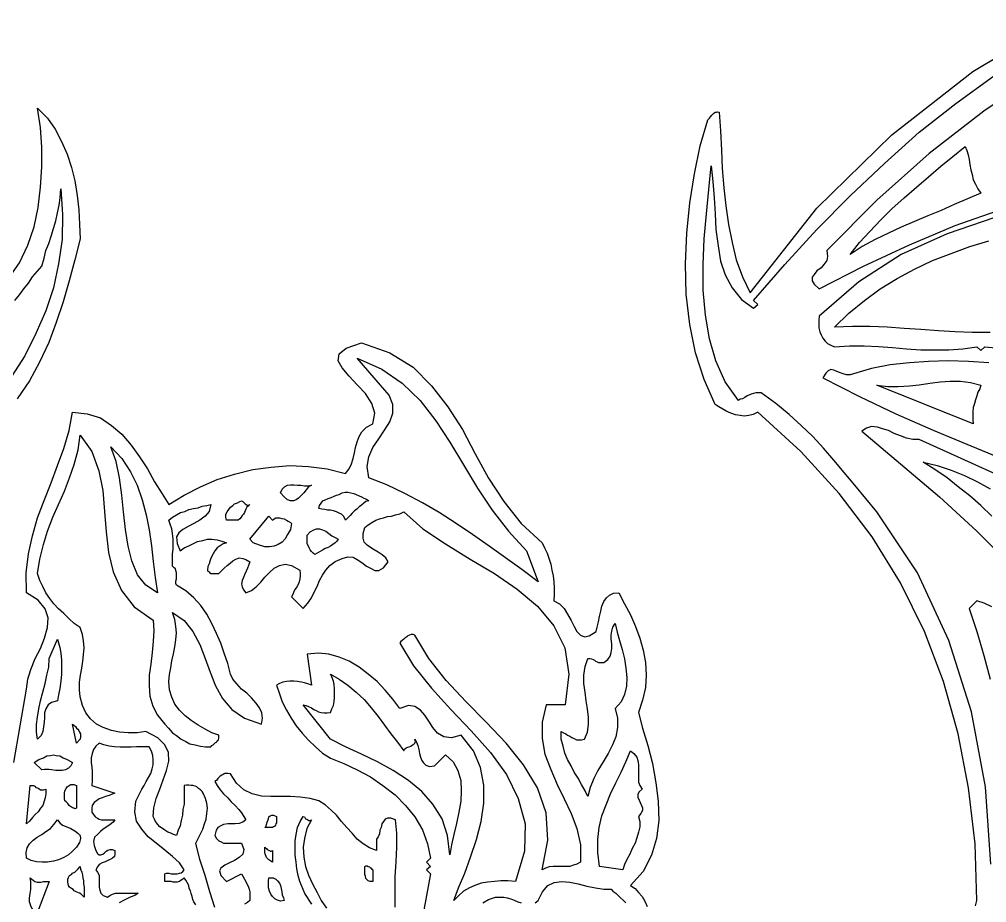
# Model space of a CAD drawing. Extents: x 0.04 to 7.22, y 0.03 to 7.73.
# Drawn here: x 2.583 to 4.248, y 6.009 to 7.53 of the extents above; entities that cross this region are included whole.
import ezdxf

# ---------------------------------------------------------------- set-up
doc = ezdxf.new("R2010")
doc.units = 0
doc.layers.add('1', color=7, linetype='Continuous')

msp = doc.modelspace()

# ---------------------------------------------------------------- linework, layer by layer
for points in [[(4.229, 6.004), (4.231, 6.013), (4.228, 6.111), (4.217, 6.207), (4.199, 6.3), (4.174, 6.39), (4.141, 6.476), (4.1, 6.56), (4.051, 6.639), (3.994, 6.714), (3.928, 6.786), (3.854, 6.854), (3.846, 6.85), (3.839, 6.848), (3.831, 6.847), (3.824, 6.848), (3.816, 6.849), (3.808, 6.852), (3.801, 6.855), (3.794, 6.859), (3.787, 6.863), (3.781, 6.867), (3.762, 6.91), (3.747, 6.956), (3.737, 7.005), (3.731, 7.057), (3.73, 7.109), (3.732, 7.162), (3.737, 7.214), (3.745, 7.264), (3.755, 7.312), (3.768, 7.357), (3.77, 7.359), (3.771, 7.36), (3.773, 7.362), (3.775, 7.365), (3.776, 7.366), (3.778, 7.368), (3.781, 7.37), (3.783, 7.37), (3.785, 7.371), (3.788, 7.37), (3.79, 7.338), (3.792, 7.305), (3.793, 7.273), (3.796, 7.24), (3.799, 7.209), (3.804, 7.177), (3.81, 7.146), (3.817, 7.116), (3.828, 7.087), (3.841, 7.059), (3.956, 7.205), (4.085, 7.331), (4.224, 7.44), (4.374, 7.53)], [(2.565, 7.084), (2.584, 7.111), (2.598, 7.141), (2.609, 7.173), (2.616, 7.206), (2.62, 7.241), (2.622, 7.276), (2.622, 7.31), (2.62, 7.344), (2.615, 7.377), (2.632, 7.36), (2.645, 7.341), (2.656, 7.32), (2.666, 7.298), (2.673, 7.275), (2.679, 7.252), (2.683, 7.227), (2.686, 7.202), (2.687, 7.177), (2.688, 7.152), (2.679, 7.116), (2.669, 7.08), (2.659, 7.044), (2.647, 7.008), (2.634, 6.974), (2.618, 6.94), (2.601, 6.908), (2.58, 6.877)], [(2.574, 6.251), (2.596, 6.377), (2.598, 6.394), (2.603, 6.411), (2.611, 6.43), (2.62, 6.447), (2.627, 6.465), (2.632, 6.483), (2.633, 6.5), (2.628, 6.515), (2.616, 6.53), (2.596, 6.543), (2.595, 6.577), (2.599, 6.61), (2.606, 6.641), (2.615, 6.672), (2.626, 6.702), (2.638, 6.732), (2.649, 6.762), (2.66, 6.791), (2.669, 6.822), (2.675, 6.854), (2.7, 6.851), (2.723, 6.844), (2.742, 6.831), (2.76, 6.816), (2.776, 6.797), (2.79, 6.777), (2.804, 6.756), (2.816, 6.734), (2.829, 6.713), (2.841, 6.695), (2.867, 6.711), (2.895, 6.725), (2.924, 6.738), (2.954, 6.747), (2.985, 6.755), (3.017, 6.759), (3.049, 6.762), (3.081, 6.76), (3.113, 6.756), (3.145, 6.748), (3.151, 6.756), (3.155, 6.765), (3.158, 6.774), (3.16, 6.784), (3.162, 6.793), (3.165, 6.803), (3.168, 6.812), (3.173, 6.82), (3.181, 6.828), (3.192, 6.834), (3.195, 6.852), (3.19, 6.869), (3.179, 6.886), (3.165, 6.901), (3.151, 6.916), (3.139, 6.93), (3.132, 6.942), (3.134, 6.954), (3.146, 6.964), (3.172, 6.973), (3.221, 6.956), (3.261, 6.931), (3.293, 6.899), (3.321, 6.863), (3.346, 6.824), (3.368, 6.782), (3.391, 6.74), (3.417, 6.7), (3.447, 6.662), (3.483, 6.629), (3.487, 6.62), (3.492, 6.611), (3.495, 6.601), (3.498, 6.592), (3.5, 6.582), (3.502, 6.572), (3.503, 6.562), (3.504, 6.551), (3.504, 6.54), (3.503, 6.529), (3.513, 6.524), (3.521, 6.516), (3.527, 6.506), (3.533, 6.495), (3.538, 6.485), (3.543, 6.476), (3.549, 6.47), (3.556, 6.467), (3.564, 6.469), (3.576, 6.476), (3.578, 6.484), (3.58, 6.493), (3.582, 6.502), (3.584, 6.511), (3.586, 6.52), (3.589, 6.528), (3.594, 6.534), (3.599, 6.539), (3.606, 6.542), (3.615, 6.543), (3.625, 6.524), (3.635, 6.505), (3.644, 6.485), (3.651, 6.465), (3.657, 6.444), (3.661, 6.423), (3.662, 6.401), (3.661, 6.38), (3.656, 6.358), (3.649, 6.337), (3.656, 6.31), (3.665, 6.28), (3.673, 6.249), (3.679, 6.216), (3.683, 6.184), (3.684, 6.151), (3.68, 6.12), (3.671, 6.091), (3.657, 6.063), (3.635, 6.039), (3.643, 6.034), (3.649, 6.027), (3.655, 6.02), (3.66, 6.012), (3.664, 6.003)], [(2.887, 6.006), (2.884, 6.011), (2.882, 6.015), (2.881, 6.02), (2.879, 6.025), (2.878, 6.03), (2.876, 6.034), (2.875, 6.039), (2.872, 6.044), (2.87, 6.048), (2.867, 6.052), (2.865, 6.05), (2.862, 6.048), (2.859, 6.046), (2.855, 6.045), (2.852, 6.045), (2.848, 6.045), (2.845, 6.046), (2.841, 6.046), (2.837, 6.046), (2.834, 6.046), (2.834, 6.059), (2.837, 6.06), (2.841, 6.06), (2.845, 6.059), (2.848, 6.059), (2.852, 6.059), (2.855, 6.059), (2.859, 6.06), (2.862, 6.061), (2.865, 6.063), (2.867, 6.066), (2.859, 6.078), (2.847, 6.089), (2.834, 6.1), (2.819, 6.112), (2.805, 6.123), (2.794, 6.136), (2.785, 6.15), (2.782, 6.166), (2.784, 6.184), (2.794, 6.205), (2.798, 6.211), (2.802, 6.218), (2.806, 6.225), (2.81, 6.232), (2.812, 6.24), (2.814, 6.247), (2.814, 6.255), (2.813, 6.263), (2.811, 6.27), (2.807, 6.278), (2.801, 6.278), (2.793, 6.278), (2.785, 6.278), (2.776, 6.277), (2.766, 6.277), (2.757, 6.277), (2.747, 6.278), (2.738, 6.279), (2.729, 6.281), (2.721, 6.284), (2.715, 6.279), (2.711, 6.273), (2.709, 6.266), (2.707, 6.259), (2.707, 6.251), (2.708, 6.243), (2.709, 6.235), (2.709, 6.227), (2.709, 6.219), (2.708, 6.211), (2.748, 6.198), (2.743, 6.196), (2.738, 6.194), (2.732, 6.192), (2.726, 6.19), (2.721, 6.188), (2.716, 6.185), (2.712, 6.182), (2.709, 6.177), (2.708, 6.172), (2.708, 6.165), (2.711, 6.161), (2.714, 6.157), (2.718, 6.155), (2.721, 6.153), (2.725, 6.152), (2.73, 6.152), (2.734, 6.152), (2.739, 6.152), (2.743, 6.152), (2.748, 6.152), (2.745, 6.148), (2.74, 6.144), (2.734, 6.14), (2.728, 6.136), (2.723, 6.132), (2.718, 6.127), (2.713, 6.122), (2.711, 6.115), (2.712, 6.108), (2.715, 6.099), (2.718, 6.094), (2.721, 6.092), (2.724, 6.092), (2.727, 6.093), (2.73, 6.095), (2.733, 6.098), (2.736, 6.1), (2.74, 6.101), (2.743, 6.101), (2.748, 6.099), (2.748, 6.093), (2.747, 6.089), (2.744, 6.086), (2.74, 6.084), (2.736, 6.082), (2.731, 6.08), (2.726, 6.078), (2.721, 6.075), (2.718, 6.071), (2.715, 6.066), (2.718, 6.062), (2.721, 6.057), (2.721, 6.052), (2.721, 6.047), (2.721, 6.041), (2.721, 6.036), (2.722, 6.031), (2.724, 6.026), (2.728, 6.022), (2.735, 6.019), (2.739, 6.022), (2.744, 6.024), (2.749, 6.026), (2.754, 6.026), (2.759, 6.026), (2.765, 6.026), (2.771, 6.026), (2.776, 6.026), (2.782, 6.026), (2.788, 6.026), (2.782, 6.022), (2.774, 6.019), (2.764, 6.014), (2.755, 6.009)]]:
    msp.add_lwpolyline(points)
at = {"layer": '1'}
for points in [[(4.255, 6.076), (4.246, 6.209), (4.222, 6.338), (4.183, 6.461), (4.129, 6.577), (4.059, 6.682), (4.04, 6.705), (4.021, 6.728), (4.003, 6.75), (3.985, 6.771), (3.967, 6.792), (3.949, 6.812), (3.929, 6.831), (3.908, 6.85), (3.885, 6.869), (3.86, 6.887), (3.856, 6.887), (3.851, 6.887), (3.847, 6.886), (3.843, 6.885), (3.839, 6.883), (3.836, 6.882), (3.832, 6.879), (3.828, 6.877), (3.824, 6.876), (3.821, 6.874), (3.798, 6.906), (3.782, 6.942), (3.771, 6.98), (3.764, 7.021), (3.76, 7.064), (3.76, 7.108), (3.762, 7.152), (3.766, 7.195), (3.77, 7.237), (3.774, 7.278), (3.777, 7.251), (3.779, 7.223), (3.781, 7.195), (3.782, 7.168), (3.786, 7.14), (3.79, 7.114), (3.798, 7.09), (3.81, 7.068), (3.826, 7.048), (3.847, 7.033), (3.854, 7.039), (3.847, 7.046), (3.901, 7.108), (3.956, 7.168), (4.013, 7.226), (4.072, 7.282), (4.132, 7.336), (4.195, 7.385), (4.26, 7.432)], [(4.342, 7.438), (4.243, 7.372), (4.149, 7.299), (4.059, 7.219), (3.973, 7.132), (3.974, 7.122), (3.973, 7.115), (3.968, 7.108), (3.963, 7.102), (3.956, 7.097), (3.951, 7.091), (3.948, 7.086), (3.948, 7.08), (3.951, 7.074), (3.96, 7.066), (4.036, 7.105), (4.115, 7.142), (4.194, 7.175), (4.276, 7.204)], [(4.238, 7.231), (4.215, 7.221), (4.192, 7.211), (4.17, 7.201), (4.147, 7.192), (4.124, 7.182), (4.101, 7.172), (4.079, 7.162), (4.056, 7.151), (4.034, 7.139), (4.013, 7.125), (4.029, 7.146), (4.047, 7.165), (4.066, 7.185), (4.085, 7.204), (4.106, 7.223), (4.127, 7.241), (4.148, 7.259), (4.169, 7.277), (4.19, 7.294), (4.211, 7.311), (4.214, 7.304), (4.216, 7.297), (4.218, 7.289), (4.219, 7.28), (4.221, 7.271), (4.223, 7.263), (4.225, 7.254), (4.229, 7.246), (4.233, 7.238), (4.238, 7.231)], [(2.576, 7.046), (2.584, 7.056), (2.591, 7.066), (2.599, 7.076), (2.606, 7.087), (2.614, 7.096), (2.622, 7.105), (2.626, 7.119), (2.629, 7.132), (2.634, 7.144), (2.638, 7.157), (2.642, 7.17), (2.646, 7.183), (2.649, 7.197), (2.652, 7.21), (2.654, 7.223), (2.655, 7.238), (2.658, 7.194), (2.657, 7.151), (2.651, 7.109), (2.642, 7.068), (2.629, 7.028), (2.612, 6.989), (2.593, 6.951), (2.57, 6.915)], [(4.262, 7.189), (4.18, 7.161), (4.101, 7.125), (4.028, 7.078), (3.96, 7.019), (3.959, 7.012), (3.959, 7.006), (3.959, 6.999), (3.961, 6.992), (3.963, 6.987), (3.966, 6.981), (3.97, 6.976), (3.974, 6.972), (3.98, 6.969), (3.986, 6.966), (4.012, 6.968), (4.037, 6.968), (4.062, 6.967), (4.086, 6.965), (4.11, 6.963), (4.135, 6.961), (4.159, 6.961), (4.183, 6.961), (4.207, 6.963), (4.231, 6.966), (4.238, 6.96), (4.245, 6.966), (4.413, 6.951)], [(4.254, 6.991), (4.223, 6.991), (4.194, 6.992), (4.165, 6.994), (4.135, 6.996), (4.106, 6.998), (4.077, 7), (4.047, 7.001), (4.017, 7.001), (3.986, 7), (4.011, 7.024), (4.038, 7.046), (4.065, 7.066), (4.094, 7.084), (4.124, 7.1), (4.155, 7.115), (4.187, 7.127), (4.219, 7.139), (4.252, 7.149)], [(3.456, 6.615), (3.476, 6.562), (3.448, 6.583), (3.42, 6.603), (3.392, 6.623), (3.363, 6.643), (3.335, 6.662), (3.306, 6.681), (3.277, 6.698), (3.247, 6.714), (3.216, 6.729), (3.185, 6.741), (3.182, 6.76), (3.185, 6.777), (3.192, 6.793), (3.202, 6.808), (3.212, 6.823), (3.221, 6.837), (3.226, 6.852), (3.226, 6.867), (3.22, 6.883), (3.205, 6.9), (3.165, 6.947), (3.207, 6.928), (3.242, 6.904), (3.273, 6.874), (3.3, 6.839), (3.324, 6.802), (3.348, 6.763), (3.372, 6.723), (3.397, 6.685), (3.425, 6.649), (3.456, 6.615)], [(4.252, 6.939), (4.217, 6.941), (4.182, 6.942), (4.148, 6.941), (4.115, 6.939), (4.082, 6.935), (4.05, 6.929), (4.019, 6.92), (4.013, 6.918), (4.007, 6.918), (4.001, 6.92), (3.995, 6.922), (3.99, 6.924), (3.985, 6.926), (3.98, 6.927), (3.975, 6.925), (3.971, 6.921), (3.966, 6.913), (4.029, 6.881), (4.092, 6.851), (4.156, 6.823), (4.221, 6.796), (4.286, 6.769)], [(4.238, 6.9), (4.236, 6.894), (4.233, 6.888), (4.231, 6.882), (4.229, 6.875), (4.227, 6.869), (4.225, 6.862), (4.224, 6.855), (4.224, 6.849), (4.224, 6.841), (4.225, 6.834), (4.059, 6.9), (4.078, 6.898), (4.096, 6.898), (4.115, 6.899), (4.132, 6.901), (4.15, 6.904), (4.168, 6.906), (4.185, 6.907), (4.203, 6.907), (4.22, 6.905), (4.238, 6.9)], [(4.355, 6.706), (4.132, 6.807), (4.121, 6.807), (4.11, 6.809), (4.1, 6.813), (4.089, 6.817), (4.079, 6.822), (4.069, 6.825), (4.06, 6.828), (4.05, 6.829), (4.041, 6.826), (4.033, 6.821), (4.1, 6.765), (4.167, 6.708), (4.231, 6.649), (4.293, 6.587)], [(2.92, 6.001), (2.911, 6.028), (2.903, 6.056), (2.894, 6.084), (2.887, 6.112), (2.891, 6.12), (2.895, 6.128), (2.899, 6.136), (2.902, 6.145), (2.905, 6.153), (2.906, 6.163), (2.907, 6.172), (2.906, 6.181), (2.904, 6.189), (2.9, 6.198), (2.898, 6.201), (2.895, 6.204), (2.892, 6.206), (2.889, 6.209), (2.886, 6.21), (2.882, 6.211), (2.879, 6.211), (2.875, 6.212), (2.871, 6.212), (2.867, 6.211), (2.867, 6.204), (2.867, 6.196), (2.867, 6.187), (2.867, 6.179), (2.865, 6.17), (2.864, 6.16), (2.862, 6.151), (2.86, 6.142), (2.857, 6.134), (2.854, 6.125), (2.849, 6.127), (2.844, 6.129), (2.839, 6.131), (2.834, 6.134), (2.83, 6.137), (2.825, 6.14), (2.822, 6.144), (2.818, 6.149), (2.816, 6.153), (2.814, 6.158), (2.815, 6.173), (2.819, 6.189), (2.825, 6.205), (2.831, 6.221), (2.837, 6.237), (2.841, 6.253), (2.84, 6.268), (2.834, 6.281), (2.822, 6.293), (2.801, 6.304), (2.786, 6.302), (2.771, 6.302), (2.756, 6.303), (2.742, 6.306), (2.728, 6.311), (2.716, 6.317), (2.706, 6.326), (2.698, 6.336), (2.692, 6.349), (2.688, 6.364), (2.687, 6.376), (2.687, 6.389), (2.689, 6.401), (2.691, 6.413), (2.693, 6.425), (2.694, 6.436), (2.695, 6.448), (2.694, 6.46), (2.692, 6.471), (2.688, 6.483), (2.678, 6.49), (2.669, 6.498), (2.66, 6.507), (2.651, 6.515), (2.643, 6.524), (2.636, 6.533), (2.629, 6.543), (2.624, 6.554), (2.619, 6.564), (2.615, 6.576), (2.619, 6.601), (2.625, 6.626), (2.632, 6.649), (2.641, 6.673), (2.651, 6.695), (2.661, 6.718), (2.67, 6.741), (2.678, 6.764), (2.685, 6.789), (2.688, 6.814), (2.708, 6.786), (2.72, 6.753), (2.727, 6.719), (2.73, 6.683), (2.733, 6.648), (2.737, 6.612), (2.745, 6.579), (2.759, 6.547), (2.781, 6.519), (2.814, 6.496)], [(2.821, 6.543), (2.801, 6.556), (2.787, 6.574), (2.777, 6.598), (2.771, 6.623), (2.766, 6.652), (2.763, 6.682), (2.76, 6.711), (2.756, 6.741), (2.75, 6.769), (2.741, 6.794), (2.76, 6.774), (2.775, 6.751), (2.786, 6.728), (2.795, 6.703), (2.802, 6.677), (2.807, 6.651), (2.811, 6.624), (2.814, 6.597), (2.817, 6.569), (2.821, 6.543)], [(4.257, 6.675), (4.238, 6.693), (4.219, 6.71), (4.199, 6.725), (4.18, 6.741), (4.159, 6.755), (4.139, 6.768), (4.163, 6.762), (4.187, 6.754), (4.21, 6.745), (4.232, 6.734), (4.254, 6.722)], [(3.086, 6.728), (3.081, 6.725), (3.077, 6.72), (3.073, 6.715), (3.069, 6.711), (3.064, 6.706), (3.06, 6.703), (3.055, 6.701), (3.05, 6.701), (3.045, 6.703), (3.039, 6.708), (3.033, 6.715), (3.036, 6.721), (3.04, 6.725), (3.045, 6.728), (3.05, 6.729), (3.056, 6.729), (3.062, 6.728), (3.068, 6.728), (3.074, 6.727), (3.08, 6.727), (3.086, 6.728)], [(3.185, 6.701), (3.18, 6.7), (3.176, 6.697), (3.172, 6.694), (3.168, 6.691), (3.164, 6.687), (3.16, 6.684), (3.156, 6.68), (3.153, 6.676), (3.149, 6.672), (3.145, 6.668), (3.142, 6.674), (3.138, 6.678), (3.134, 6.68), (3.129, 6.682), (3.124, 6.684), (3.119, 6.685), (3.114, 6.685), (3.109, 6.686), (3.104, 6.687), (3.099, 6.688), (3.1, 6.693), (3.103, 6.697), (3.106, 6.701), (3.11, 6.703), (3.115, 6.705), (3.12, 6.707), (3.125, 6.709), (3.129, 6.711), (3.134, 6.712), (3.139, 6.715), (3.144, 6.716), (3.149, 6.716), (3.154, 6.715), (3.159, 6.714), (3.163, 6.712), (3.168, 6.71), (3.172, 6.708), (3.176, 6.706), (3.181, 6.704), (3.185, 6.701)], [(2.814, 6.496), (2.815, 6.478), (2.814, 6.459), (2.812, 6.44), (2.81, 6.42), (2.807, 6.401), (2.807, 6.383), (2.808, 6.365), (2.813, 6.348), (2.821, 6.332), (2.834, 6.317), (2.84, 6.31), (2.847, 6.302), (2.854, 6.297), (2.862, 6.291), (2.87, 6.287), (2.877, 6.283), (2.886, 6.281), (2.895, 6.279), (2.904, 6.278), (2.913, 6.278), (2.915, 6.28), (2.917, 6.281), (2.919, 6.283), (2.921, 6.285), (2.923, 6.286), (2.924, 6.288), (2.926, 6.29), (2.927, 6.293), (2.927, 6.295), (2.927, 6.298), (2.915, 6.302), (2.903, 6.308), (2.891, 6.315), (2.879, 6.323), (2.869, 6.331), (2.859, 6.341), (2.851, 6.351), (2.846, 6.363), (2.842, 6.376), (2.841, 6.39), (2.842, 6.402), (2.844, 6.414), (2.846, 6.426), (2.849, 6.438), (2.851, 6.45), (2.853, 6.462), (2.854, 6.474), (2.853, 6.485), (2.851, 6.497), (2.847, 6.509), (2.867, 6.495), (2.882, 6.476), (2.894, 6.454), (2.903, 6.43), (2.912, 6.406), (2.921, 6.383), (2.933, 6.361), (2.949, 6.342), (2.971, 6.327), (3, 6.317), (3.002, 6.327), (3.001, 6.336), (2.997, 6.345), (2.991, 6.353), (2.983, 6.362), (2.975, 6.37), (2.966, 6.377), (2.958, 6.386), (2.951, 6.394), (2.947, 6.403), (2.942, 6.421), (2.936, 6.439), (2.93, 6.456), (2.923, 6.473), (2.915, 6.49), (2.906, 6.506), (2.896, 6.521), (2.884, 6.534), (2.87, 6.546), (2.854, 6.556), (2.853, 6.559), (2.853, 6.563), (2.854, 6.567), (2.854, 6.57), (2.854, 6.574), (2.854, 6.577), (2.853, 6.581), (2.852, 6.584), (2.85, 6.586), (2.847, 6.589), (2.847, 6.595), (2.847, 6.602), (2.847, 6.61), (2.848, 6.618), (2.848, 6.627), (2.848, 6.636), (2.847, 6.645), (2.846, 6.653), (2.843, 6.661), (2.841, 6.668), (2.847, 6.673), (2.854, 6.677), (2.861, 6.681), (2.868, 6.683), (2.875, 6.686), (2.883, 6.688), (2.891, 6.689), (2.898, 6.692), (2.906, 6.693), (2.913, 6.695), (2.91, 6.683), (2.903, 6.675), (2.894, 6.668), (2.884, 6.662), (2.874, 6.657), (2.865, 6.652), (2.858, 6.646), (2.854, 6.639), (2.855, 6.628), (2.86, 6.615), (2.867, 6.62), (2.875, 6.624), (2.882, 6.627), (2.89, 6.631), (2.899, 6.633), (2.907, 6.635), (2.915, 6.635), (2.924, 6.634), (2.932, 6.632), (2.94, 6.629), (2.934, 6.627), (2.929, 6.624), (2.924, 6.62), (2.92, 6.615), (2.917, 6.61), (2.914, 6.605), (2.912, 6.599), (2.91, 6.593), (2.908, 6.588), (2.907, 6.582), (2.908, 6.58), (2.91, 6.579), (2.911, 6.577), (2.913, 6.576), (2.915, 6.576), (2.918, 6.576), (2.921, 6.576), (2.924, 6.576), (2.927, 6.576), (2.931, 6.58), (2.936, 6.585), (2.941, 6.59), (2.946, 6.594), (2.951, 6.598), (2.956, 6.601), (2.962, 6.603), (2.968, 6.602), (2.973, 6.6), (2.98, 6.596), (2.978, 6.59), (2.976, 6.585), (2.974, 6.58), (2.971, 6.574), (2.969, 6.569), (2.967, 6.564), (2.966, 6.558), (2.967, 6.553), (2.969, 6.548), (2.973, 6.543), (2.983, 6.547), (2.991, 6.553), (2.999, 6.561), (3.006, 6.57), (3.014, 6.578), (3.022, 6.585), (3.031, 6.59), (3.041, 6.592), (3.052, 6.59), (3.066, 6.582), (3.067, 6.576), (3.067, 6.572), (3.066, 6.567), (3.065, 6.562), (3.063, 6.557), (3.061, 6.553), (3.058, 6.549), (3.056, 6.545), (3.054, 6.54), (3.052, 6.536), (3.072, 6.516), (3.08, 6.525), (3.086, 6.534), (3.091, 6.544), (3.096, 6.554), (3.1, 6.564), (3.105, 6.573), (3.111, 6.582), (3.118, 6.59), (3.127, 6.597), (3.139, 6.602), (3.149, 6.605), (3.158, 6.604), (3.165, 6.6), (3.173, 6.595), (3.181, 6.589), (3.188, 6.585), (3.195, 6.581), (3.202, 6.581), (3.21, 6.586), (3.218, 6.596), (3.214, 6.603), (3.208, 6.608), (3.201, 6.613), (3.194, 6.617), (3.188, 6.621), (3.182, 6.625), (3.177, 6.63), (3.175, 6.637), (3.175, 6.645), (3.178, 6.655), (3.184, 6.66), (3.19, 6.664), (3.197, 6.668), (3.203, 6.67), (3.21, 6.672), (3.217, 6.674), (3.224, 6.675), (3.231, 6.677), (3.238, 6.679), (3.245, 6.682), (3.278, 6.653), (3.317, 6.627), (3.359, 6.601), (3.401, 6.576), (3.44, 6.549), (3.475, 6.52), (3.503, 6.486), (3.522, 6.448), (3.529, 6.403), (3.523, 6.35), (3.49, 6.35), (3.483, 6.32), (3.483, 6.292), (3.488, 6.265), (3.498, 6.239), (3.509, 6.213), (3.521, 6.188), (3.533, 6.163), (3.543, 6.137), (3.549, 6.109), (3.549, 6.079), (3.543, 6.076), (3.537, 6.074), (3.531, 6.072), (3.523, 6.072), (3.516, 6.072), (3.509, 6.072), (3.502, 6.072), (3.495, 6.071), (3.489, 6.069), (3.483, 6.066), (3.493, 6.117), (3.49, 6.164), (3.475, 6.207), (3.451, 6.247), (3.421, 6.284), (3.387, 6.32), (3.352, 6.356), (3.318, 6.392), (3.288, 6.43), (3.264, 6.47), (3.261, 6.471), (3.258, 6.471), (3.255, 6.47), (3.252, 6.469), (3.25, 6.467), (3.247, 6.465), (3.245, 6.463), (3.242, 6.461), (3.24, 6.459), (3.238, 6.456), (3.262, 6.417), (3.293, 6.379), (3.326, 6.342), (3.361, 6.305), (3.394, 6.268), (3.422, 6.23), (3.442, 6.189), (3.454, 6.145), (3.453, 6.098), (3.437, 6.046), (3.424, 6.047), (3.412, 6.047), (3.401, 6.046), (3.389, 6.045), (3.378, 6.043), (3.367, 6.039), (3.358, 6.035), (3.348, 6.029), (3.339, 6.021), (3.331, 6.013), (3.339, 6.035), (3.35, 6.06), (3.36, 6.088), (3.37, 6.118), (3.378, 6.149), (3.383, 6.181), (3.383, 6.212), (3.377, 6.242), (3.365, 6.271), (3.344, 6.298), (3.327, 6.293), (3.314, 6.295), (3.303, 6.301), (3.295, 6.311), (3.288, 6.322), (3.281, 6.332), (3.274, 6.341), (3.264, 6.347), (3.253, 6.349), (3.238, 6.344), (3.226, 6.36), (3.213, 6.375), (3.199, 6.39), (3.184, 6.403), (3.168, 6.415), (3.151, 6.425), (3.134, 6.432), (3.116, 6.437), (3.098, 6.439), (3.079, 6.437), (3.086, 6.384), (3.08, 6.386), (3.074, 6.388), (3.069, 6.389), (3.062, 6.39), (3.056, 6.391), (3.049, 6.391), (3.043, 6.39), (3.037, 6.389), (3.031, 6.387), (3.026, 6.384), (3.031, 6.369), (3.036, 6.355), (3.043, 6.341), (3.051, 6.327), (3.06, 6.314), (3.07, 6.301), (3.081, 6.289), (3.093, 6.278), (3.105, 6.267), (3.119, 6.258), (3.142, 6.249), (3.165, 6.238), (3.188, 6.226), (3.209, 6.211), (3.23, 6.195), (3.248, 6.177), (3.264, 6.157), (3.277, 6.135), (3.286, 6.111), (3.291, 6.086), (3.284, 6.079), (3.291, 6.072), (3.284, 6.066), (3.291, 6.059), (3.264, 5.913)], [(2.98, 6.695), (2.977, 6.692), (2.975, 6.69), (2.973, 6.687), (2.972, 6.684), (2.971, 6.681), (2.969, 6.678), (2.967, 6.676), (2.965, 6.673), (2.963, 6.67), (2.96, 6.668), (2.94, 6.668), (2.939, 6.673), (2.939, 6.678), (2.941, 6.682), (2.944, 6.686), (2.947, 6.69), (2.951, 6.693), (2.954, 6.696), (2.959, 6.698), (2.963, 6.7), (2.966, 6.701), (2.968, 6.7), (2.969, 6.699), (2.971, 6.697), (2.972, 6.696), (2.974, 6.695), (2.975, 6.694), (2.978, 6.694), (2.98, 6.695)], [(3.019, 6.668), (3.022, 6.67), (3.025, 6.672), (3.028, 6.672), (3.031, 6.672), (3.035, 6.671), (3.039, 6.67), (3.043, 6.668), (3.046, 6.666), (3.05, 6.664), (3.052, 6.662), (3.05, 6.652), (3.045, 6.643), (3.041, 6.636), (3.036, 6.63), (3.029, 6.626), (3.022, 6.623), (3.014, 6.622), (3.006, 6.622), (2.997, 6.625), (2.986, 6.629), (2.98, 6.635), (3.013, 6.675), (3.019, 6.668)], [(3.132, 6.635), (3.13, 6.632), (3.127, 6.629), (3.123, 6.626), (3.119, 6.623), (3.115, 6.621), (3.11, 6.619), (3.105, 6.616), (3.101, 6.614), (3.096, 6.611), (3.092, 6.609), (3.089, 6.611), (3.086, 6.614), (3.084, 6.617), (3.082, 6.62), (3.081, 6.623), (3.079, 6.627), (3.079, 6.63), (3.079, 6.634), (3.079, 6.638), (3.079, 6.642), (3.084, 6.648), (3.09, 6.651), (3.095, 6.653), (3.1, 6.653), (3.105, 6.651), (3.111, 6.649), (3.116, 6.645), (3.121, 6.641), (3.127, 6.638), (3.132, 6.635)], [(4.257, 6.519), (4.244, 6.525), (4.231, 6.529), (4.218, 6.516), (4.231, 6.476), (4.243, 6.435), (4.254, 6.394)], [(3.609, 6.344), (3.613, 6.327), (3.613, 6.311), (3.61, 6.295), (3.604, 6.281), (3.597, 6.266), (3.588, 6.252), (3.579, 6.237), (3.572, 6.223), (3.566, 6.208), (3.562, 6.192), (3.557, 6.202), (3.551, 6.213), (3.545, 6.224), (3.538, 6.234), (3.533, 6.245), (3.527, 6.256), (3.522, 6.267), (3.519, 6.279), (3.516, 6.291), (3.516, 6.304), (3.52, 6.302), (3.524, 6.3), (3.527, 6.298), (3.531, 6.296), (3.534, 6.294), (3.538, 6.292), (3.542, 6.29), (3.546, 6.29), (3.551, 6.29), (3.556, 6.291), (3.561, 6.303), (3.563, 6.316), (3.563, 6.329), (3.561, 6.343), (3.559, 6.357), (3.557, 6.372), (3.555, 6.387), (3.555, 6.401), (3.557, 6.416), (3.562, 6.43), (3.565, 6.43), (3.568, 6.429), (3.571, 6.428), (3.573, 6.427), (3.575, 6.425), (3.578, 6.424), (3.58, 6.423), (3.583, 6.423), (3.586, 6.423), (3.589, 6.423), (3.596, 6.428), (3.6, 6.434), (3.602, 6.44), (3.603, 6.447), (3.603, 6.455), (3.602, 6.463), (3.602, 6.47), (3.603, 6.477), (3.605, 6.484), (3.609, 6.49), (3.612, 6.475), (3.616, 6.461), (3.621, 6.445), (3.625, 6.429), (3.627, 6.413), (3.629, 6.397), (3.628, 6.382), (3.625, 6.368), (3.619, 6.355), (3.609, 6.344)], [(2.649, 6.357), (2.639, 6.354), (2.633, 6.35), (2.629, 6.343), (2.627, 6.336), (2.627, 6.328), (2.626, 6.32), (2.625, 6.312), (2.624, 6.304), (2.621, 6.297), (2.615, 6.291), (2.613, 6.303), (2.613, 6.316), (2.615, 6.329), (2.617, 6.343), (2.62, 6.357), (2.624, 6.372), (2.628, 6.387), (2.631, 6.401), (2.634, 6.415), (2.635, 6.43), (2.649, 6.463), (2.651, 6.457), (2.653, 6.449), (2.655, 6.439), (2.656, 6.427), (2.656, 6.415), (2.656, 6.403), (2.655, 6.391), (2.653, 6.378), (2.651, 6.367), (2.649, 6.357)], [(3.245, 6.271), (3.246, 6.274), (3.249, 6.276), (3.252, 6.277), (3.254, 6.278), (3.257, 6.279), (3.26, 6.281), (3.262, 6.282), (3.264, 6.284), (3.265, 6.287), (3.264, 6.291), (3.267, 6.286), (3.269, 6.28), (3.271, 6.273), (3.272, 6.266), (3.274, 6.26), (3.276, 6.254), (3.279, 6.25), (3.283, 6.246), (3.289, 6.244), (3.298, 6.245), (3.317, 6.264), (3.33, 6.252), (3.338, 6.237), (3.343, 6.22), (3.344, 6.202), (3.343, 6.184), (3.34, 6.165), (3.336, 6.146), (3.331, 6.127), (3.327, 6.109), (3.324, 6.092), (3.32, 6.125), (3.311, 6.154), (3.295, 6.179), (3.276, 6.201), (3.253, 6.22), (3.227, 6.237), (3.2, 6.252), (3.172, 6.265), (3.145, 6.278), (3.119, 6.291), (3.072, 6.35), (3.077, 6.349), (3.081, 6.347), (3.086, 6.345), (3.09, 6.342), (3.094, 6.34), (3.098, 6.338), (3.103, 6.337), (3.108, 6.336), (3.113, 6.336), (3.119, 6.337), (3.121, 6.343), (3.124, 6.349), (3.125, 6.356), (3.126, 6.363), (3.126, 6.37), (3.126, 6.377), (3.125, 6.385), (3.124, 6.391), (3.121, 6.398), (3.119, 6.403), (3.134, 6.394), (3.149, 6.384), (3.163, 6.372), (3.177, 6.359), (3.189, 6.345), (3.201, 6.33), (3.212, 6.315), (3.223, 6.3), (3.234, 6.286), (3.245, 6.271)], [(2.688, 6.291), (2.682, 6.284), (2.675, 6.317), (2.677, 6.315), (2.68, 6.313), (2.682, 6.31), (2.684, 6.308), (2.686, 6.306), (2.687, 6.303), (2.689, 6.3), (2.689, 6.298), (2.689, 6.295), (2.688, 6.291)], [(2.675, 6.251), (2.672, 6.245), (2.668, 6.241), (2.663, 6.238), (2.657, 6.237), (2.652, 6.237), (2.646, 6.237), (2.639, 6.238), (2.634, 6.239), (2.627, 6.239), (2.622, 6.238), (2.609, 6.251), (2.617, 6.256), (2.625, 6.259), (2.631, 6.262), (2.637, 6.263), (2.642, 6.264), (2.647, 6.263), (2.653, 6.262), (2.659, 6.259), (2.666, 6.256), (2.675, 6.251)], [(3.655, 6.205), (3.65, 6.2), (3.648, 6.196), (3.648, 6.191), (3.65, 6.186), (3.652, 6.182), (3.654, 6.177), (3.656, 6.173), (3.656, 6.168), (3.653, 6.163), (3.649, 6.158), (3.651, 6.149), (3.651, 6.14), (3.649, 6.131), (3.646, 6.121), (3.643, 6.112), (3.638, 6.103), (3.634, 6.093), (3.629, 6.084), (3.625, 6.075), (3.622, 6.066), (3.582, 6.072), (3.579, 6.096), (3.579, 6.118), (3.581, 6.139), (3.586, 6.159), (3.593, 6.178), (3.601, 6.197), (3.61, 6.216), (3.619, 6.234), (3.627, 6.252), (3.635, 6.271), (3.641, 6.266), (3.646, 6.26), (3.648, 6.254), (3.649, 6.247), (3.649, 6.239), (3.649, 6.232), (3.649, 6.224), (3.649, 6.217), (3.651, 6.211), (3.655, 6.205)], [(3.23, 6.002), (3.23, 6.028), (3.23, 6.054), (3.232, 6.08), (3.233, 6.105), (3.233, 6.129), (3.231, 6.152), (3.223, 6.155), (3.217, 6.155), (3.213, 6.153), (3.21, 6.149), (3.207, 6.145), (3.206, 6.139), (3.204, 6.134), (3.203, 6.128), (3.201, 6.123), (3.198, 6.119), (3.198, 6.099), (3.186, 6.104), (3.175, 6.111), (3.165, 6.119), (3.156, 6.129), (3.147, 6.139), (3.138, 6.149), (3.129, 6.16), (3.12, 6.169), (3.11, 6.178), (3.099, 6.185), (3.084, 6.189), (3.067, 6.191), (3.05, 6.192), (3.033, 6.192), (3.016, 6.192), (3, 6.193), (2.984, 6.197), (2.97, 6.204), (2.957, 6.215), (2.947, 6.231), (2.943, 6.232), (2.94, 6.232), (2.937, 6.232), (2.934, 6.23), (2.932, 6.229), (2.929, 6.227), (2.927, 6.225), (2.925, 6.223), (2.923, 6.22), (2.92, 6.218), (2.924, 6.211), (2.929, 6.204), (2.935, 6.197), (2.942, 6.19), (2.948, 6.183), (2.955, 6.177), (2.961, 6.17), (2.966, 6.164), (2.97, 6.158), (2.973, 6.152), (2.968, 6.148), (2.962, 6.146), (2.955, 6.145), (2.949, 6.145), (2.942, 6.145), (2.935, 6.144), (2.93, 6.142), (2.925, 6.139), (2.922, 6.134), (2.92, 6.125), (2.923, 6.12), (2.927, 6.116), (2.931, 6.114), (2.935, 6.112), (2.94, 6.112), (2.946, 6.112), (2.951, 6.112), (2.956, 6.112), (2.961, 6.112), (2.966, 6.112), (2.97, 6.101), (2.968, 6.093), (2.962, 6.087), (2.954, 6.082), (2.945, 6.078), (2.937, 6.074), (2.93, 6.069), (2.928, 6.064), (2.93, 6.056), (2.94, 6.046), (2.966, 6.059), (2.968, 6.055), (2.971, 6.05), (2.973, 6.046), (2.975, 6.042), (2.977, 6.038), (2.979, 6.033), (2.98, 6.028), (2.98, 6.024), (2.98, 6.018), (2.98, 6.013), (2.976, 6.01), (2.971, 6.007)], [(2.629, 6.205), (2.629, 6.197), (2.628, 6.19), (2.626, 6.184), (2.624, 6.177), (2.62, 6.172), (2.616, 6.166), (2.611, 6.161), (2.606, 6.156), (2.601, 6.15), (2.596, 6.145), (2.602, 6.211), (2.605, 6.211), (2.608, 6.211), (2.61, 6.21), (2.612, 6.208), (2.615, 6.207), (2.617, 6.206), (2.62, 6.204), (2.622, 6.204), (2.625, 6.204), (2.629, 6.205)], [(2.682, 6.172), (2.679, 6.171), (2.677, 6.172), (2.675, 6.173), (2.673, 6.174), (2.67, 6.176), (2.669, 6.177), (2.667, 6.18), (2.665, 6.182), (2.664, 6.183), (2.662, 6.185), (2.661, 6.189), (2.661, 6.193), (2.661, 6.198), (2.662, 6.202), (2.664, 6.206), (2.666, 6.209), (2.669, 6.211), (2.672, 6.213), (2.677, 6.213), (2.682, 6.211), (2.682, 6.172)], [(3.026, 6.158), (3.026, 6.156), (3.026, 6.153), (3.026, 6.15), (3.026, 6.147), (3.025, 6.145), (3.024, 6.143), (3.023, 6.141), (3.021, 6.14), (3.019, 6.139), (3.006, 6.139), (3.008, 6.141), (3.009, 6.144), (3.01, 6.148), (3.011, 6.151), (3.012, 6.154), (3.013, 6.157), (3.015, 6.159), (3.018, 6.16), (3.021, 6.16), (3.026, 6.158)], [(2.682, 6.105), (2.675, 6.098), (2.668, 6.092), (2.66, 6.087), (2.651, 6.083), (2.642, 6.081), (2.632, 6.079), (2.623, 6.079), (2.613, 6.08), (2.604, 6.082), (2.596, 6.086), (2.595, 6.096), (2.597, 6.104), (2.601, 6.111), (2.607, 6.117), (2.614, 6.122), (2.622, 6.127), (2.629, 6.132), (2.637, 6.137), (2.643, 6.144), (2.649, 6.152), (2.653, 6.147), (2.658, 6.143), (2.665, 6.14), (2.672, 6.137), (2.679, 6.133), (2.684, 6.129), (2.688, 6.125), (2.689, 6.12), (2.687, 6.113), (2.682, 6.105)], [(3.087, 6.007), (3.075, 6.025), (3.066, 6.046), (3.063, 6.056), (3.061, 6.068), (3.06, 6.079), (3.058, 6.091), (3.058, 6.104), (3.058, 6.116), (3.06, 6.127), (3.062, 6.139), (3.067, 6.149), (3.072, 6.158), (3.074, 6.157), (3.075, 6.156), (3.076, 6.154), (3.078, 6.153), (3.08, 6.152), (3.081, 6.151), (3.084, 6.151), (3.086, 6.152)], [(3.086, 6.152), (3.078, 6.137), (3.074, 6.12), (3.072, 6.105), (3.073, 6.088), (3.076, 6.072), (3.081, 6.057), (3.088, 6.042), (3.096, 6.027), (3.103, 6.013), (3.112, 6)], [(3.019, 6.099), (3.019, 6.079), (3.016, 6.081), (3.013, 6.083), (3.011, 6.085), (3.009, 6.087), (3.008, 6.089), (3.007, 6.092), (3.006, 6.095), (3.006, 6.098), (3.006, 6.101), (3.006, 6.105), (3.007, 6.104), (3.009, 6.103), (3.01, 6.101), (3.012, 6.1), (3.014, 6.099), (3.015, 6.098), (3.017, 6.098), (3.019, 6.099)], [(2.695, 6.019), (2.692, 6.022), (2.69, 6.024), (2.687, 6.026), (2.684, 6.027), (2.681, 6.028), (2.678, 6.03), (2.676, 6.032), (2.673, 6.034), (2.67, 6.036), (2.668, 6.039), (2.667, 6.045), (2.667, 6.05), (2.668, 6.053), (2.67, 6.056), (2.673, 6.058), (2.675, 6.06), (2.679, 6.062), (2.682, 6.065), (2.685, 6.068), (2.688, 6.072), (2.689, 6.067), (2.691, 6.062), (2.692, 6.057), (2.693, 6.052), (2.694, 6.047), (2.694, 6.042), (2.695, 6.036), (2.695, 6.031), (2.695, 6.025), (2.695, 6.019)], [(3.192, 6.066), (3.192, 6.046), (3.187, 6.046), (3.184, 6.047), (3.182, 6.049), (3.18, 6.051), (3.179, 6.055), (3.178, 6.058), (3.178, 6.062), (3.178, 6.065), (3.178, 6.069), (3.178, 6.072), (3.18, 6.073), (3.182, 6.073), (3.184, 6.072), (3.186, 6.071), (3.187, 6.07), (3.189, 6.069), (3.19, 6.067), (3.192, 6.066)], [(2.635, 6.046), (2.615, 5.993), (2.609, 5.995), (2.605, 6), (2.603, 6.004), (2.601, 6.011), (2.601, 6.017), (2.602, 6.025), (2.603, 6.032), (2.603, 6.039), (2.603, 6.046), (2.602, 6.052), (2.605, 6.05), (2.607, 6.048), (2.61, 6.046), (2.614, 6.045), (2.617, 6.045), (2.621, 6.045), (2.625, 6.046), (2.628, 6.046), (2.632, 6.046), (2.635, 6.046)], [(3.039, 6.013), (3.033, 6.012), (3.028, 6.014), (3.023, 6.016), (3.019, 6.02), (3.016, 6.024), (3.014, 6.029), (3.012, 6.035), (3.012, 6.041), (3.012, 6.047), (3.013, 6.052), (3.02, 6.052), (3.025, 6.05), (3.028, 6.047), (3.031, 6.043), (3.033, 6.039), (3.034, 6.034), (3.035, 6.028), (3.036, 6.023), (3.038, 6.018), (3.039, 6.013)], [(3.471, 6.009), (3.476, 6.013), (3.484, 6.028), (3.493, 6.039), (3.504, 6.044), (3.517, 6.046), (3.531, 6.045), (3.545, 6.042), (3.56, 6.038), (3.575, 6.035), (3.589, 6.033), (3.602, 6.033), (3.605, 6.029), (3.61, 6.026), (3.614, 6.022), (3.618, 6.018), (3.623, 6.013), (3.627, 6.009)], [(3.381, 6.009), (3.391, 6.015), (3.403, 6.019), (3.417, 6.019), (3.423, 6.018), (3.429, 6.016), (3.435, 6.014), (3.441, 6.011), (3.447, 6.009)]]:
    msp.add_lwpolyline(points, dxfattribs=at)

doc.saveas('drawing.dxf')
